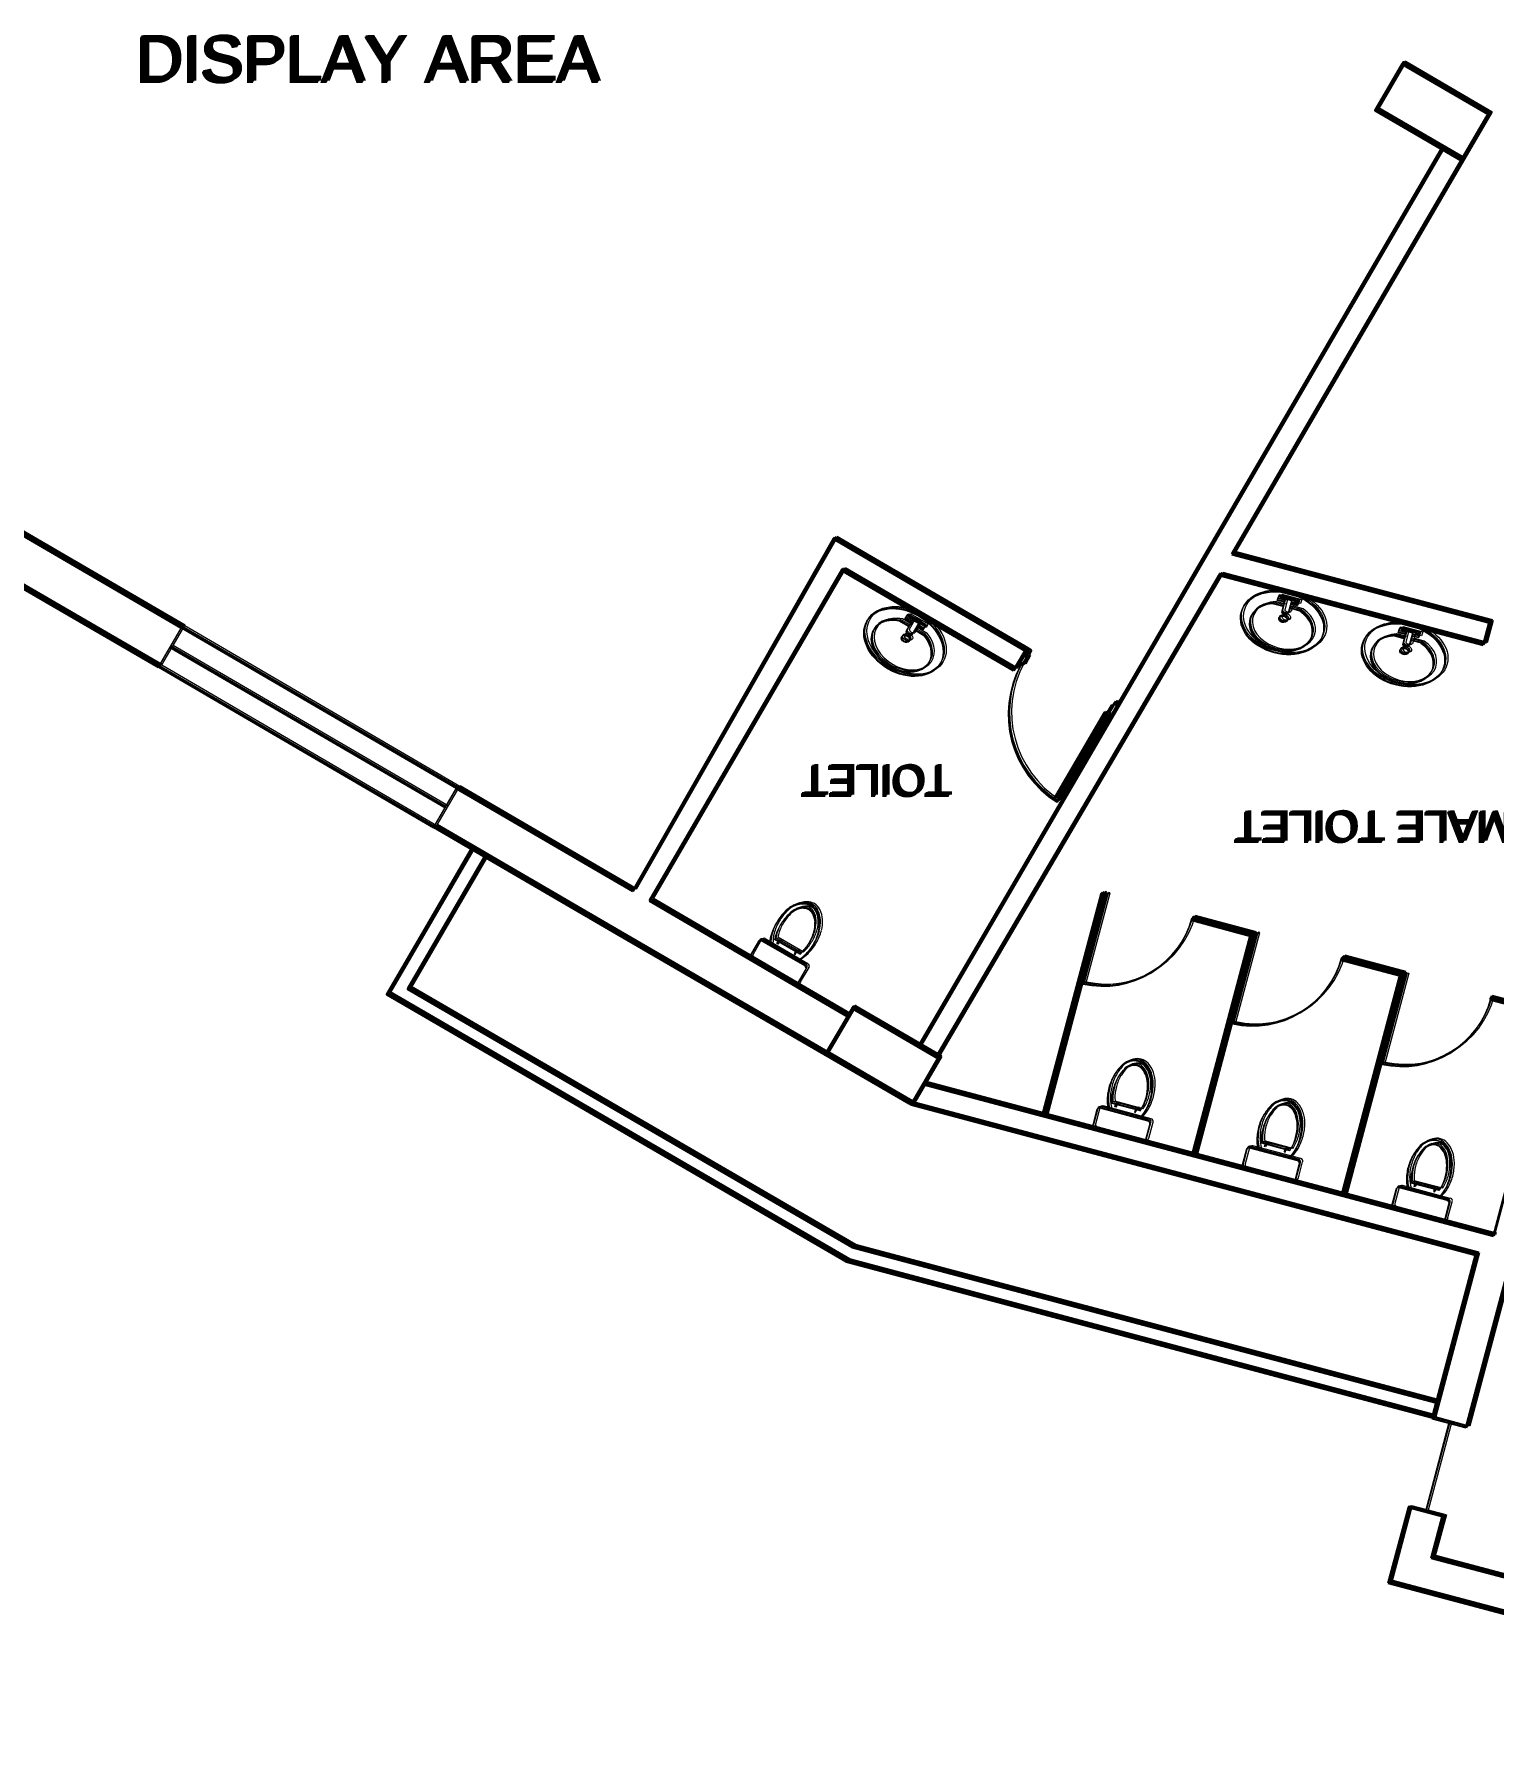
# Model space of a CAD drawing. Header units: inches. Extents: x 5 to 136470, y 9 to 138066.
# Drawn here: x 17766 to 27309, y 2952 to 14121 of the extents above; entities that cross this region are included whole.
import ezdxf

# ---------------------------------------------------------------- set-up
doc = ezdxf.new("R2010")
doc.units = ezdxf.units.IN
doc.header["$MEASUREMENT"] = 0
for name, color, linetype, lineweight in [('1', 7, 'Continuous', 35), ('A_COL', 250, 'Continuous', 40), ('A_ELE1', 250, 'Continuous', 20), ('A_WIN-DOR', 250, 'Continuous', 30), ('DOOR', 250, 'Continuous', 15), ('IG-Area', 250, 'Continuous', 30), ('partition', 253, 'Continuous', 5), ('SILL', 251, 'Continuous', 18), ('WINDOW', 252, 'Continuous', 15)]:
    doc.layers.add(name, color=color, linetype=linetype, lineweight=lineweight)
doc.layers.add('FURNITURE', color=253, linetype='Continuous', lineweight=5, transparency=0.05)
doc.styles.get("Standard").update_dxf_attribs({"font": 'arial.ttf'})

# ---------------------------------------------------------------- blocks, each defined once
blk = doc.blocks.new('A$Cf98d7203')
at = {"layer": '1'}
for p, q in [((25590, 10712), (27266, 13588)), ((24844, 9729), (26960, 13361)), ((29002, 12074), (27121, 5001)), ((17436, 10981), (18723, 10231)), ((17005, 10885), (18573, 9974)), ((21673, 8510), (22987, 10812)), ((22987, 10812), (24239, 10082)), ((25590, 10712), (27273, 10266)), ((21783, 8447), (23041, 10607)), ((23041, 10607), (24164, 9952)), ((23658, 7424), (25510, 10576)), ((25510, 10576), (27234, 10121)), ((27273, 10266), (27234, 10121)), ((24164, 9952), (24239, 10082)), ((23541, 7492), (24844, 9729)), ((24844, 9729), (24844, 9729)), ((20521, 9182), (21673, 8510)), ((23540, 7493), (24441, 9037)), ((24436, 9028), (24436, 9028)), ((20373, 8928), (21571, 8232)), ((24353, 7041), (24738, 8491)), ((24738, 8491), (24750, 8488)), ((21783, 8447), (23078, 7691)), ((24364, 7038), (24750, 8488)), ((24760, 8485), (24771, 8482)), ((25327, 8322), (25713, 8219)), ((25330, 8334), (25728, 8228)), ((23971, 8230), (23971, 8230)), ((25331, 6781), (25713, 8219)), ((25342, 6778), (25728, 8228)), ((25738, 8225), (25749, 8222)), ((26305, 8062), (26691, 7959)), ((26308, 8074), (26706, 7968)), ((26309, 6521), (26691, 7959)), ((26320, 6518), (26706, 7968)), ((23616, 7323), (23616, 7323)), ((23573, 7249), (27300, 6258)), ((23495, 7114), (27184, 6133)), ((27184, 6133), (26899, 5060)), ((26744, 4480), (26613, 3987)), ((26967, 4421), (26894, 4150)), ((30374, 3224), (26894, 4150)), ((30537, 2943), (26613, 3987))]:
    blk.add_line(p, q, dxfattribs=at)
for points in [[(20620, 8785), (20067, 7834), (23069, 6089), (26901, 5070)], [(20706, 8735), (20204, 7870), (23108, 6183), (26927, 5167)], [(21571, 8232), (21571, 8232), (23481, 7122)]]:
    blk.add_lwpolyline(points, dxfattribs=at)
at = {"layer": 'A_COL'}
for points in [[(27090, 13286), (27266, 13588), (26704, 13916), (26528, 13613)], [(23671, 7417), (23495, 7114), (22933, 7442), (23109, 7744)]]:
    blk.add_lwpolyline(points, close=True, dxfattribs=at)
at = {"layer": 'A_ELE1', "transparency": 33554687}
blk.add_arc((24805, 9665), 676, 151.5186, 238.0344, dxfattribs=at)
at = {"layer": 'A_WIN-DOR'}
for p, q in [((24186, 9991), (24239, 10081)), ((24239, 10081), (24259, 10070)), ((24825, 9740), (24844, 9729))]:
    blk.add_line(p, q, dxfattribs=at)
at = {"layer": 'A_WIN-DOR', "transparency": 33554687}
for p, q in [((24259, 10070), (24243, 10042)), ((24206, 9979), (24186, 9991)), ((24210, 9987), (24206, 9979)), ((24251, 10038), (24219, 9982)), ((24243, 10042), (24251, 10038)), ((24800, 9717), (24768, 9662)), ((24791, 9638), (24844, 9729)), ((24809, 9713), (24800, 9717)), ((24825, 9740), (24809, 9713)), ((24754, 9670), (24425, 9105)), ((24777, 9657), (24447, 9091)), ((24772, 9650), (24760, 9630)), ((24772, 9650), (24791, 9638))]:
    blk.add_line(p, q, dxfattribs=at)
for points in [[(24210, 9987), (24219, 9982)], [(24777, 9657), (24754, 9670)]]:
    blk.add_lwpolyline(points, dxfattribs=at)
at = {"layer": 'DOOR'}
for p, q in [((24760, 8485), (24606, 7905)), ((24771, 8482), (24617, 7902)), ((24760, 8485), (24771, 8482)), ((25738, 8225), (25584, 7645)), ((25749, 8222), (25595, 7642)), ((25738, 8225), (25749, 8222)), ((26715, 7961), (26560, 7381)), ((26726, 7958), (26572, 7378)), ((26715, 7961), (26726, 7958)), ((24606, 7905), (24617, 7902)), ((25584, 7645), (25595, 7642)), ((26560, 7381), (26572, 7378))]:
    blk.add_line(p, q, dxfattribs=at)
at = {"layer": 'FURNITURE'}
for p, q in [((25924, 10370), (25855, 10388)), ((25887, 10410), (25895, 10437)), ((25932, 10398), (25887, 10410)), ((25895, 10437), (26026, 10402)), ((25937, 10418), (25915, 10334)), ((25980, 10407), (25937, 10418)), ((25980, 10407), (25957, 10323)), ((26026, 10402), (26018, 10375)), ((23453, 10287), (23467, 10311)), ((23493, 10264), (23453, 10287)), ((23503, 10282), (23459, 10206)), ((23467, 10311), (23584, 10243)), ((23541, 10259), (23503, 10282)), ((26036, 10340), (25967, 10359)), ((26018, 10375), (25974, 10387)), ((23478, 10239), (23416, 10275)), ((23541, 10259), (23497, 10184)), ((23578, 10180), (23516, 10216)), ((23570, 10219), (23531, 10242)), ((23584, 10243), (23570, 10219)), ((26716, 10159), (26647, 10178)), ((26679, 10199), (26686, 10226)), ((26723, 10188), (26679, 10199)), ((26686, 10226), (26817, 10191)), ((26728, 10208), (26706, 10123)), ((26771, 10196), (26728, 10208)), ((26771, 10196), (26749, 10112)), ((26810, 10165), (26766, 10176)), ((26817, 10191), (26810, 10165)), ((26827, 10130), (26758, 10148)), ((22494, 8178), (22439, 8084)), ((22798, 8021), (22518, 8184)), ((22766, 8098), (22601, 8194)), ((22616, 8167), (22624, 8181)), ((22622, 8163), (22616, 8167)), ((22630, 8177), (22622, 8163)), ((22624, 8181), (22630, 8177)), ((22446, 8060), (22726, 7896)), ((22738, 8115), (22729, 8101)), ((22729, 8101), (22735, 8097)), ((22735, 8097), (22744, 8111)), ((22744, 8111), (22738, 8115)), ((22750, 7903), (22805, 7996)), ((24706, 7078), (24678, 6973)), ((25041, 7007), (24728, 7091)), ((24990, 7073), (24805, 7122)), ((24827, 7100), (24831, 7115)), ((24834, 7098), (24827, 7100)), ((24831, 7115), (24838, 7114)), ((24838, 7114), (24834, 7098)), ((24958, 7082), (24954, 7066)), ((24954, 7066), (24960, 7064)), ((24965, 7080), (24958, 7082)), ((24960, 7064), (24965, 7080)), ((24691, 6951), (25004, 6868)), ((25026, 6881), (25054, 6985)), ((25684, 6818), (25656, 6713)), ((26019, 6747), (25706, 6830)), ((25968, 6813), (25783, 6862)), ((25805, 6840), (25809, 6855)), ((25812, 6838), (25805, 6840)), ((25809, 6855), (25816, 6854)), ((25816, 6854), (25812, 6838)), ((25936, 6822), (25932, 6806)), ((25943, 6820), (25936, 6822)), ((25938, 6804), (25943, 6820)), ((25932, 6806), (25938, 6804)), ((26004, 6621), (26032, 6725)), ((25669, 6691), (25982, 6608)), ((26946, 6553), (26761, 6602)), ((26783, 6580), (26787, 6595)), ((26787, 6595), (26794, 6593)), ((26794, 6593), (26790, 6578)), ((26662, 6558), (26634, 6453)), ((26997, 6487), (26684, 6570)), ((26790, 6578), (26783, 6580)), ((26914, 6561), (26910, 6546)), ((26910, 6546), (26916, 6544)), ((26921, 6560), (26914, 6561)), ((26916, 6544), (26921, 6560)), ((26647, 6431), (26960, 6348)), ((26982, 6361), (27010, 6465))]:
    blk.add_line(p, q, dxfattribs=at)
for centre, radius, start, end in [((22827, 8201), 233, 116.7165, 134.6749), ((22827, 8201), 204, 116.7165, 134.6749), ((22796, 8264), 162, 92.2478, 116.7165), ((22796, 8264), 134, 92.2478, 116.7165), ((22793, 8333), 93.1, 59.7481, 92.2478), ((22793, 8333), 64.3, 59.7481, 92.2478), ((22793, 8333), 64.3, 27.2483, 59.7481), ((22793, 8333), 93.1, 27.2483, 59.7481), ((22895, 8132), 330, 149.7481, 164.8212), ((22895, 8132), 301, 149.7481, 164.8212), ((22895, 8132), 330, 134.6749, 149.7481), ((22895, 8132), 301, 134.6749, 149.7481), ((22731, 8301), 134, 2.7796, 27.2483), ((22661, 8298), 204, 344.8212, 2.7796), ((22731, 8301), 162, 2.7796, 27.2483), ((22661, 8298), 233, 344.8212, 2.7796), ((22509, 8169), 18, 59.7481, 149.7481), ((22802, 8157), 233, 164.8212, 180.6515), ((22802, 8157), 204, 164.8212, 169.5721), ((22567, 8323), 301, 314.6749, 329.7481), ((22567, 8323), 330, 314.6749, 329.7481), ((22567, 8323), 301, 329.7481, 344.8212), ((22567, 8323), 330, 329.7481, 344.8212), ((22455, 8075), 18, 149.7481, 239.7481), ((22635, 8254), 233, 298.8446, 314.6749), ((22635, 8254), 204, 309.924, 314.6749), ((22789, 8005), 18, 329.7481, 59.7481), ((22735, 7912), 18, 239.7481, 329.7481), ((24974, 7241), 162, 107.6043, 132.073), ((24953, 7307), 93.1, 75.1045, 107.6043), ((24953, 7307), 93.1, 42.6047, 75.1045), ((25105, 7140), 330, 150.0314, 165.1045), ((25105, 7140), 301, 150.0314, 165.1045), ((25022, 7188), 233, 132.073, 150.0314), ((25022, 7188), 204, 132.073, 150.0314), ((24974, 7241), 134, 107.6043, 132.073), ((24953, 7307), 64.3, 75.1045, 107.6043), ((24953, 7307), 64.3, 42.6047, 75.1045), ((24902, 7260), 134, 18.136, 42.6047), ((24902, 7260), 162, 18.136, 42.6047), ((24835, 7238), 204, 0.1776, 18.136), ((24835, 7238), 233, 0.1776, 18.136), ((25105, 7140), 330, 165.1045, 180.1776), ((25105, 7140), 301, 165.1045, 180.1776), ((24738, 7238), 301, 330.0314, 345.1045), ((24738, 7238), 330, 330.0314, 345.1045), ((24738, 7238), 301, 345.1045, 0.1776), ((24738, 7238), 330, 345.1045, 0.1776), ((24724, 7073), 18, 75.1045, 165.1045), ((25009, 7140), 233, 180.1776, 196.0079), ((25009, 7140), 204, 180.1776, 184.9285), ((24822, 7189), 233, 314.2011, 330.0314), ((24822, 7189), 204, 325.2805, 330.0314), ((26083, 6880), 330, 150.0314, 165.1045), ((26000, 6928), 233, 132.073, 150.0314), ((26000, 6928), 204, 132.073, 150.0314), ((25952, 6981), 162, 107.6043, 132.073), ((25952, 6981), 134, 107.6043, 132.073), ((25931, 7047), 93.1, 75.1045, 107.6043), ((25931, 7047), 64.3, 75.1045, 107.6043), ((25931, 7047), 64.3, 42.6047, 75.1045), ((25931, 7047), 93.1, 42.6047, 75.1045), ((25880, 7000), 134, 18.136, 42.6047), ((25880, 7000), 162, 18.136, 42.6047), ((25813, 6978), 204, 0.1776, 18.136), ((25813, 6978), 233, 0.1776, 18.136), ((24696, 6969), 18, 165.1045, 255.1045), ((25037, 6990), 18, 345.1045, 75.1045), ((26083, 6880), 330, 165.1045, 180.1776), ((26083, 6880), 301, 165.1045, 180.1776), ((26083, 6880), 301, 150.0314, 165.1045), ((25716, 6978), 301, 345.1045, 0.1776), ((25716, 6978), 330, 345.1045, 0.1776), ((25009, 6886), 18, 255.1045, 345.1045), ((25702, 6813), 18, 75.1045, 165.1045), ((25987, 6880), 233, 180.1776, 196.0079), ((25987, 6880), 204, 180.1776, 184.9285), ((25800, 6929), 204, 325.2805, 330.0314), ((25716, 6978), 301, 330.0314, 345.1045), ((25716, 6978), 330, 330.0314, 345.1045), ((26977, 6668), 233, 132.073, 150.0314), ((26977, 6668), 204, 132.073, 150.0314), ((26930, 6721), 162, 107.6043, 132.073), ((26930, 6721), 134, 107.6043, 132.073), ((26909, 6787), 93.1, 75.1045, 107.6043), ((26909, 6787), 64.3, 75.1045, 107.6043), ((26909, 6787), 64.3, 42.6047, 75.1045), ((26909, 6787), 93.1, 42.6047, 75.1045), ((26858, 6740), 134, 18.136, 42.6047), ((26858, 6740), 162, 18.136, 42.6047), ((25674, 6709), 18, 165.1045, 255.1045), ((25800, 6929), 233, 314.2011, 330.0314), ((26015, 6730), 18, 345.1045, 75.1045), ((27061, 6620), 330, 165.1045, 180.1776), ((27061, 6620), 330, 150.0314, 165.1045), ((27061, 6620), 301, 150.0314, 165.1045), ((26791, 6718), 204, 0.1776, 18.136), ((26694, 6717), 301, 345.1045, 0.1776), ((26791, 6718), 233, 0.1776, 18.136), ((26694, 6717), 330, 345.1045, 0.1776), ((25987, 6625), 18, 255.1045, 345.1045), ((26965, 6619), 233, 180.1776, 196.0079), ((27061, 6620), 301, 165.1045, 180.1776), ((26965, 6619), 204, 180.1776, 184.9285), ((26694, 6717), 301, 330.0314, 345.1045), ((26694, 6717), 330, 330.0314, 345.1045), ((26680, 6553), 18, 75.1045, 165.1045), ((26778, 6669), 233, 314.2011, 330.0314), ((26778, 6669), 204, 325.2805, 330.0314), ((26993, 6470), 18, 345.1045, 75.1045), ((26652, 6449), 18, 165.1045, 255.1045), ((26965, 6365), 18, 255.1045, 345.1045)]:
    blk.add_arc(centre, radius, start, end, dxfattribs=at)
for centre, major_axis, start_param, end_param in [((25918, 10261), (-267, 71), 1.570796326794885, 7.853981633974472), ((25910, 10233), (-203, 54), -1.109185, 4.250778), ((23443, 10135), (-239, 139), 1.570796326794885, 7.853981633974472), ((23428, 10110), (-182, 106), -1.109185, 4.250778), ((25925, 10287), (27.6, -7.3), -1.570796, 4.712389), ((25938, 10338), (25.1, -6.7), 3.694408, 5.73037), ((26710, 10051), (-267, 71), 1.570796326794885, 7.853981633974472), ((23457, 10158), (24.7, -14.4), -1.570796, 4.712389), ((23483, 10204), (22.5, -13.1), 3.694408, 5.73037), ((26702, 10022), (-203, 54), -1.109185, 4.250778), ((26716, 10076), (27.6, -7.3), -1.570796, 4.712389), ((26730, 10127), (25.1, -6.7), 3.694408, 5.73037)]:
    blk.add_ellipse(centre, major_axis=major_axis, ratio=0.723214, start_param=start_param, end_param=end_param, dxfattribs=at)
at = {"layer": 'partition'}
for centre in [(24750, 8488), (25728, 8228), (26705, 7963)]:
    blk.add_arc(centre, 600, 257.2058, 345.1045, dxfattribs=at)
at = {"layer": 'SILL'}
for p, q in [((18723, 10231), (20521, 9182)), ((18573, 9974), (20371, 8925))]:
    blk.add_line(p, q, dxfattribs=at)
at = {"layer": 'WINDOW'}
for p, q in [((18573, 9974), (18723, 10231)), ((18648, 10103), (20446, 9054)), ((20373, 8928), (20521, 9182)), ((26855, 4450), (27010, 5030)), ((26899, 5060), (27121, 5001)), ((26744, 4480), (26967, 4421))]:
    blk.add_line(p, q, dxfattribs=at)
at = {"layer": 'IG-Area', "insert": (18419, 14092), "char_height": 300, "attachment_point": 1}
blk.add_mtext_dynamic_manual_height_columns('DISPLAY AREA ', width=38356.19, gutter_width=12.5, heights=[0], dxfattribs=at)
at = {"layer": 'IG-Area', "char_height": 200, "attachment_point": 9, "rotation": 180}
for s, insert in [(' TOILET', (22767, 9328)), ('FEMALE TOILET', (25599, 9027))]:
    blk.add_mtext_dynamic_manual_height_columns(s, width=38356.19, gutter_width=12.5, heights=[0], dxfattribs=dict(at, insert=insert))

msp = doc.modelspace()

# ---------------------------------------------------------------- linework, layer by layer
at = {"layer": '1'}
for p, q in [((25596, 10721), (27271, 13597)), ((25599, 10726), (27274, 13602)), ((25604, 10733), (27279, 13609)), ((24850, 9738), (26966, 13370)), ((24852, 9743), (26968, 13375)), ((24857, 9750), (26973, 13382)), ((29008, 12083), (27126, 5010)), ((29010, 12088), (27129, 5015)), ((29016, 12095), (27134, 5022)), ((28656, 11346), (27306, 6267)), ((28659, 11351), (27308, 6272)), ((17442, 10990), (18728, 10240)), ((17445, 10995), (18731, 10245)), ((17450, 11002), (18736, 10252)), ((17010, 10894), (18578, 9983)), ((17013, 10899), (18581, 9988)), ((17018, 10906), (18586, 9995)), ((21679, 8519), (22992, 10821)), ((21682, 8524), (22995, 10826)), ((21687, 8531), (23000, 10833)), ((22992, 10821), (24245, 10091)), ((22995, 10826), (24248, 10096)), ((23000, 10833), (24253, 10102)), ((25599, 10726), (27281, 10280)), ((25604, 10733), (27286, 10286)), ((21788, 8456), (23046, 10616)), ((21791, 8461), (23049, 10621)), ((21796, 8467), (23054, 10628)), ((23046, 10616), (24169, 9961)), ((23049, 10621), (24172, 9966)), ((23054, 10628), (24177, 9973)), ((25596, 10721), (27278, 10275)), ((23664, 7433), (25515, 10585)), ((23666, 7438), (25518, 10590)), ((23671, 7445), (25523, 10597)), ((25515, 10585), (27239, 10130)), ((25518, 10590), (27242, 10135)), ((25523, 10597), (27247, 10141)), ((27281, 10280), (27242, 10135)), ((27286, 10286), (27247, 10141)), ((27278, 10275), (27239, 10130)), ((24169, 9961), (24245, 10091)), ((24172, 9966), (24248, 10096)), ((24177, 9973), (24253, 10102)), ((23547, 7501), (24850, 9738)), ((23549, 7506), (24852, 9743)), ((23554, 7513), (24857, 9750)), ((24850, 9738), (24850, 9738)), ((24852, 9743), (24852, 9743)), ((24857, 9750), (24857, 9750)), ((20527, 9191), (21679, 8519)), ((20529, 9196), (21682, 8524)), ((20534, 9203), (21687, 8531)), ((23549, 7507), (24449, 9051)), ((23554, 7514), (24454, 9058)), ((24449, 9049), (24449, 9049)), ((20378, 8937), (21576, 8241)), ((20381, 8942), (21579, 8246)), ((20386, 8949), (21584, 8253)), ((23546, 7502), (24447, 9046)), ((24441, 9037), (24441, 9037)), ((24444, 9042), (24444, 9042)), ((24358, 7050), (24744, 8500)), ((24361, 7055), (24747, 8505)), ((24366, 7062), (24752, 8512)), ((24370, 7047), (24755, 8497)), ((24373, 7052), (24758, 8502)), ((24378, 7059), (24763, 8509)), ((24744, 8500), (24755, 8497)), ((24747, 8505), (24758, 8502)), ((24752, 8512), (24763, 8509)), ((24765, 8494), (24777, 8491)), ((24768, 8499), (24780, 8496)), ((24773, 8506), (24785, 8503)), ((21788, 8456), (23084, 7700)), ((21791, 8461), (23086, 7705)), ((21796, 8467), (23091, 7712)), ((25332, 8331), (25719, 8228)), ((25335, 8343), (25733, 8237)), ((25335, 8336), (25722, 8233)), ((25338, 8348), (25736, 8242)), ((25340, 8343), (25727, 8240)), ((25343, 8354), (25741, 8248)), ((23976, 8239), (23976, 8239)), ((23979, 8244), (23979, 8244)), ((23984, 8251), (23984, 8251)), ((25336, 6790), (25719, 8228)), ((25339, 6795), (25722, 8233)), ((25344, 6802), (25727, 8240)), ((25348, 6787), (25733, 8237)), ((25351, 6792), (25736, 8242)), ((25356, 6799), (25741, 8248)), ((25743, 8234), (25755, 8231)), ((25746, 8239), (25758, 8236)), ((25751, 8246), (25763, 8243)), ((26310, 8071), (26697, 7968)), ((26313, 8083), (26711, 7977)), ((26313, 8076), (26700, 7973)), ((26316, 8087), (26714, 7982)), ((26318, 8083), (26705, 7980)), ((26321, 8094), (26719, 7988)), ((26314, 6530), (26697, 7968)), ((26317, 6535), (26700, 7973)), ((26322, 6542), (26705, 7980)), ((26326, 6527), (26711, 7977)), ((26329, 6532), (26714, 7982)), ((26334, 6539), (26719, 7988)), ((27288, 7811), (27291, 7822)), ((27291, 7816), (27294, 7827)), ((27291, 7822), (27678, 7720)), ((27294, 7827), (27681, 7724)), ((27296, 7823), (27299, 7834)), ((27296, 7823), (27683, 7720)), ((27299, 7834), (27686, 7731)), ((27288, 7811), (27675, 7708)), ((27291, 7816), (27678, 7713)), ((23581, 7263), (27308, 6272)), ((23586, 7270), (27313, 6279)), ((23621, 7332), (23621, 7332)), ((23624, 7337), (23624, 7337)), ((23629, 7343), (23629, 7343)), ((23578, 7258), (27306, 6267)), ((23500, 7124), (27190, 6142)), ((23503, 7128), (27192, 6147)), ((23508, 7135), (27197, 6154)), ((27192, 6147), (26907, 5074)), ((27197, 6154), (26912, 5081)), ((27190, 6142), (26904, 5069)), ((26750, 4489), (26618, 3996)), ((26753, 4494), (26621, 4001)), ((26758, 4501), (26626, 4007)), ((26972, 4430), (26900, 4159)), ((26975, 4435), (26903, 4164)), ((26980, 4442), (26908, 4170)), ((30379, 3233), (26900, 4159)), ((30382, 3238), (26903, 4164)), ((30387, 3245), (26908, 4170)), ((30542, 2952), (26618, 3996)), ((30545, 2957), (26621, 4001)), ((30550, 2964), (26626, 4007))]:
    msp.add_line(p, q, dxfattribs=at)
for points in [[(20625, 8794), (20072, 7843), (23074, 6099), (26907, 5079)], [(20628, 8799), (20075, 7848), (23077, 6103), (26910, 5084)], [(20633, 8806), (20080, 7854), (23082, 6110), (26915, 5091)], [(20712, 8744), (20209, 7879), (23113, 6192), (26932, 5176)], [(20714, 8749), (20212, 7884), (23116, 6197), (26935, 5181)], [(20719, 8755), (20217, 7891), (23121, 6203), (26940, 5188)], [(21576, 8241), (21576, 8241), (23486, 7131)], [(21579, 8246), (21579, 8246), (23489, 7136)], [(21584, 8253), (21584, 8253), (23494, 7143)]]:
    msp.add_lwpolyline(points, dxfattribs=at)
at = {"layer": 'A_COL'}
for points in [[(27095, 13295), (27271, 13597), (26710, 13925), (26534, 13622)], [(27098, 13300), (27274, 13602), (26713, 13930), (26536, 13627)], [(27103, 13307), (27279, 13609), (26718, 13936), (26541, 13634)], [(23676, 7426), (23500, 7124), (22938, 7451), (23115, 7753)], [(23679, 7431), (23503, 7128), (22941, 7456), (23118, 7758)], [(23684, 7438), (23508, 7135), (22946, 7463), (23123, 7765)]]:
    msp.add_lwpolyline(points, close=True, dxfattribs=at)
at = {"layer": 'A_ELE1', "transparency": 33554687}
for centre in [(24810, 9674), (24813, 9679), (24818, 9685)]:
    msp.add_arc(centre, 676, 151.5186, 238.0344, dxfattribs=at)
at = {"layer": 'A_WIN-DOR'}
for p, q in [((24192, 10000), (24245, 10090)), ((24195, 10005), (24248, 10095)), ((24200, 10011), (24253, 10102)), ((24245, 10090), (24264, 10079)), ((24248, 10095), (24267, 10084)), ((24253, 10102), (24272, 10091)), ((24830, 9749), (24850, 9738)), ((24833, 9754), (24852, 9743)), ((24838, 9761), (24857, 9750))]:
    msp.add_line(p, q, dxfattribs=at)
at = {"layer": 'A_WIN-DOR', "transparency": 33554687}
for p, q in [((24264, 10058), (24232, 10003)), ((24264, 10079), (24248, 10052)), ((24267, 10084), (24251, 10056)), ((24251, 10056), (24259, 10052)), ((24272, 10091), (24256, 10063)), ((24256, 10063), (24264, 10058)), ((24211, 9988), (24192, 10000)), ((24214, 9993), (24195, 10005)), ((24219, 10000), (24200, 10011)), ((24216, 9996), (24211, 9988)), ((24219, 10001), (24214, 9993)), ((24224, 10008), (24219, 10000)), ((24256, 10047), (24224, 9991)), ((24259, 10052), (24227, 9996)), ((24248, 10052), (24256, 10047)), ((24806, 9727), (24774, 9671)), ((24809, 9731), (24776, 9676)), ((24814, 9738), (24781, 9683)), ((24797, 9647), (24850, 9738)), ((24800, 9652), (24852, 9743)), ((24805, 9659), (24857, 9750)), ((24814, 9722), (24806, 9727)), ((24817, 9727), (24809, 9731)), ((24830, 9749), (24814, 9722)), ((24822, 9733), (24814, 9738)), ((24833, 9754), (24817, 9727)), ((24838, 9761), (24822, 9733)), ((24760, 9679), (24430, 9114)), ((24763, 9684), (24433, 9118)), ((24768, 9691), (24438, 9125)), ((24782, 9666), (24452, 9100)), ((24785, 9671), (24455, 9105)), ((24790, 9678), (24460, 9112)), ((24777, 9659), (24766, 9639)), ((24780, 9663), (24769, 9644)), ((24785, 9670), (24774, 9650)), ((24777, 9659), (24797, 9647)), ((24780, 9663), (24800, 9652)), ((24785, 9670), (24805, 9659))]:
    msp.add_line(p, q, dxfattribs=at)
for points in [[(24216, 9996), (24224, 9991)], [(24219, 10001), (24227, 9996)], [(24224, 10008), (24232, 10003)], [(24782, 9666), (24760, 9679)], [(24785, 9671), (24763, 9684)], [(24790, 9678), (24768, 9691)]]:
    msp.add_lwpolyline(points, dxfattribs=at)
at = {"layer": 'DOOR'}
for p, q in [((24765, 8494), (24611, 7915)), ((24768, 8499), (24614, 7919)), ((24773, 8506), (24619, 7926)), ((24777, 8491), (24623, 7911)), ((24780, 8496), (24625, 7916)), ((24785, 8503), (24630, 7923)), ((24765, 8494), (24777, 8491)), ((24768, 8499), (24780, 8496)), ((24773, 8506), (24785, 8503)), ((25743, 8234), (25589, 7654)), ((25746, 8239), (25592, 7659)), ((25751, 8246), (25597, 7666)), ((25755, 8231), (25601, 7651)), ((25758, 8236), (25603, 7656)), ((25763, 8243), (25608, 7663)), ((25743, 8234), (25755, 8231)), ((25746, 8239), (25758, 8236)), ((25751, 8246), (25763, 8243)), ((26720, 7970), (26566, 7390)), ((26723, 7975), (26569, 7395)), ((26728, 7982), (26574, 7402)), ((26732, 7967), (26577, 7387)), ((26734, 7972), (26580, 7392)), ((26739, 7978), (26585, 7399)), ((26720, 7970), (26732, 7967)), ((26723, 7975), (26734, 7972)), ((26728, 7982), (26739, 7978)), ((24611, 7915), (24623, 7911)), ((24614, 7919), (24625, 7916)), ((24619, 7926), (24630, 7923)), ((25589, 7654), (25601, 7651)), ((25592, 7659), (25603, 7656)), ((25597, 7666), (25608, 7663)), ((26566, 7390), (26577, 7387)), ((26569, 7395), (26580, 7392)), ((26574, 7402), (26585, 7399))]:
    msp.add_line(p, q, dxfattribs=at)
at = {"layer": 'FURNITURE'}
for p, q in [((25929, 10379), (25860, 10397)), ((25932, 10384), (25863, 10402)), ((25937, 10391), (25868, 10409)), ((25893, 10419), (25900, 10446)), ((25937, 10407), (25893, 10419)), ((25896, 10424), (25903, 10451)), ((25940, 10412), (25896, 10424)), ((25900, 10446), (26031, 10411)), ((25901, 10431), (25908, 10458)), ((25945, 10419), (25901, 10431)), ((25903, 10451), (26034, 10416)), ((25908, 10458), (26039, 10423)), ((25942, 10427), (25920, 10343)), ((25945, 10432), (25923, 10348)), ((25950, 10439), (25928, 10355)), ((25985, 10416), (25942, 10427)), ((25988, 10421), (25945, 10432)), ((25993, 10427), (25950, 10439)), ((25985, 10416), (25963, 10332)), ((25988, 10421), (25965, 10336)), ((25993, 10427), (25970, 10343)), ((26024, 10384), (25980, 10396)), ((26027, 10389), (25983, 10401)), ((26032, 10396), (25988, 10408)), ((26031, 10411), (26024, 10384)), ((26034, 10416), (26027, 10389)), ((26039, 10423), (26032, 10396)), ((23483, 10248), (23422, 10284)), ((23486, 10252), (23424, 10288)), ((23491, 10259), (23429, 10295)), ((23459, 10296), (23473, 10320)), ((23498, 10273), (23459, 10296)), ((23461, 10301), (23475, 10325)), ((23501, 10278), (23461, 10301)), ((23508, 10291), (23465, 10215)), ((23466, 10308), (23480, 10332)), ((23506, 10285), (23466, 10308)), ((23511, 10296), (23467, 10220)), ((23516, 10302), (23472, 10227)), ((23473, 10320), (23590, 10252)), ((23475, 10325), (23593, 10257)), ((23480, 10332), (23598, 10263)), ((23547, 10268), (23508, 10291)), ((23549, 10273), (23511, 10296)), ((23554, 10280), (23511, 10205)), ((23554, 10280), (23516, 10302)), ((26041, 10349), (25972, 10368)), ((26044, 10354), (25975, 10372)), ((26049, 10361), (25980, 10379)), ((23547, 10268), (23503, 10193)), ((23549, 10273), (23506, 10198)), ((23583, 10189), (23521, 10225)), ((23586, 10194), (23524, 10230)), ((23591, 10201), (23529, 10237)), ((23576, 10228), (23536, 10251)), ((23578, 10232), (23539, 10255)), ((23583, 10239), (23544, 10262)), ((23590, 10252), (23576, 10228)), ((23593, 10257), (23578, 10232)), ((23598, 10263), (23583, 10239)), ((26721, 10168), (26652, 10187)), ((26724, 10173), (26655, 10192)), ((26729, 10180), (26660, 10198)), ((26684, 10208), (26692, 10235)), ((26729, 10197), (26684, 10208)), ((26687, 10213), (26694, 10240)), ((26731, 10202), (26687, 10213)), ((26692, 10220), (26699, 10247)), ((26692, 10235), (26823, 10201)), ((26736, 10208), (26692, 10220)), ((26694, 10240), (26825, 10205)), ((26699, 10247), (26830, 10212)), ((26734, 10217), (26711, 10132)), ((26737, 10221), (26714, 10137)), ((26742, 10228), (26719, 10144)), ((26777, 10205), (26734, 10217)), ((26779, 10210), (26737, 10221)), ((26784, 10217), (26742, 10228)), ((26777, 10205), (26754, 10121)), ((26779, 10210), (26757, 10126)), ((26784, 10217), (26762, 10133)), ((26815, 10174), (26771, 10185)), ((26841, 10150), (26772, 10169)), ((26818, 10178), (26774, 10190)), ((26823, 10185), (26779, 10197)), ((26823, 10201), (26815, 10174)), ((26825, 10205), (26818, 10178)), ((26830, 10212), (26823, 10185)), ((26833, 10139), (26764, 10157)), ((26836, 10144), (26767, 10162)), ((22499, 8187), (22445, 8093)), ((22502, 8192), (22448, 8098)), ((22507, 8198), (22453, 8105)), ((22804, 8030), (22524, 8193)), ((22807, 8035), (22527, 8198)), ((22812, 8042), (22532, 8205)), ((22772, 8107), (22607, 8203)), ((22775, 8112), (22609, 8208)), ((22780, 8119), (22614, 8215)), ((22621, 8176), (22630, 8190)), ((22627, 8172), (22621, 8176)), ((22624, 8181), (22632, 8195)), ((22630, 8177), (22624, 8181)), ((22636, 8186), (22627, 8172)), ((22629, 8188), (22637, 8202)), ((22635, 8184), (22629, 8188)), ((22638, 8191), (22630, 8177)), ((22630, 8190), (22636, 8186)), ((22632, 8195), (22638, 8191)), ((22643, 8198), (22635, 8184)), ((22637, 8202), (22643, 8198)), ((22451, 8069), (22731, 7906)), ((22454, 8074), (22734, 7910)), ((22459, 8080), (22739, 7917)), ((22743, 8124), (22735, 8110)), ((22735, 8110), (22741, 8106)), ((22746, 8129), (22738, 8115)), ((22738, 8115), (22744, 8111)), ((22741, 8106), (22749, 8120)), ((22751, 8135), (22743, 8121)), ((22749, 8120), (22743, 8124)), ((22743, 8121), (22749, 8118)), ((22744, 8111), (22752, 8125)), ((22752, 8125), (22746, 8129)), ((22749, 8118), (22757, 8132)), ((22757, 8132), (22751, 8135)), ((22756, 7912), (22810, 8005)), ((22759, 7917), (22813, 8010)), ((22764, 7924), (22818, 8017)), ((24712, 7087), (24684, 6983)), ((24714, 7092), (24687, 6987)), ((24719, 7099), (24692, 6994)), ((25047, 7016), (24734, 7100)), ((25049, 7021), (24736, 7104)), ((25054, 7028), (24741, 7111)), ((24996, 7082), (24811, 7131)), ((24998, 7087), (24813, 7136)), ((25003, 7094), (24818, 7143)), ((24832, 7109), (24836, 7125)), ((24839, 7107), (24832, 7109)), ((24835, 7114), (24839, 7129)), ((24842, 7112), (24835, 7114)), ((24836, 7125), (24843, 7123)), ((24839, 7129), (24846, 7128)), ((24843, 7123), (24839, 7107)), ((24840, 7121), (24844, 7136)), ((24847, 7119), (24840, 7121)), ((24846, 7128), (24842, 7112)), ((24844, 7136), (24851, 7134)), ((24851, 7134), (24847, 7119)), ((24963, 7091), (24959, 7075)), ((24959, 7075), (24966, 7073)), ((24966, 7096), (24962, 7080)), ((24962, 7080), (24969, 7078)), ((24970, 7089), (24963, 7091)), ((24973, 7094), (24966, 7096)), ((24966, 7073), (24970, 7089)), ((24971, 7102), (24967, 7087)), ((24967, 7087), (24974, 7085)), ((24969, 7078), (24973, 7094)), ((24978, 7101), (24971, 7102)), ((24974, 7085), (24978, 7101)), ((24697, 6960), (25010, 6877)), ((24699, 6965), (25012, 6882)), ((24704, 6972), (25017, 6889)), ((25032, 6890), (25059, 6994)), ((25034, 6895), (25062, 6999)), ((25039, 6902), (25067, 7006)), ((25690, 6827), (25662, 6722)), ((25692, 6832), (25665, 6727)), ((25697, 6838), (25670, 6734)), ((26025, 6756), (25712, 6840)), ((26027, 6761), (25714, 6844)), ((26032, 6768), (25719, 6851)), ((25974, 6822), (25789, 6871)), ((25976, 6827), (25791, 6876)), ((25981, 6834), (25796, 6883)), ((25810, 6849), (25814, 6864)), ((25817, 6847), (25810, 6849)), ((25813, 6854), (25817, 6869)), ((25820, 6852), (25813, 6854)), ((25814, 6864), (25821, 6863)), ((25817, 6869), (25824, 6867)), ((25821, 6863), (25817, 6847)), ((25818, 6860), (25822, 6876)), ((25825, 6859), (25818, 6860)), ((25824, 6867), (25820, 6852)), ((25822, 6876), (25829, 6874)), ((25829, 6874), (25825, 6859)), ((25941, 6831), (25937, 6815)), ((25937, 6815), (25944, 6813)), ((25944, 6835), (25940, 6820)), ((25940, 6820), (25947, 6818)), ((25948, 6829), (25941, 6831)), ((25951, 6834), (25944, 6835)), ((25944, 6813), (25948, 6829)), ((25949, 6842), (25945, 6827)), ((25945, 6827), (25952, 6825)), ((25947, 6818), (25951, 6834)), ((25956, 6841), (25949, 6842)), ((25952, 6825), (25956, 6841)), ((25677, 6705), (25990, 6622)), ((25682, 6712), (25995, 6629)), ((26010, 6630), (26037, 6734)), ((26012, 6635), (26040, 6739)), ((26017, 6641), (26045, 6746)), ((25675, 6700), (25988, 6617)), ((27010, 6508), (26697, 6591)), ((26952, 6562), (26767, 6611)), ((26954, 6567), (26769, 6616)), ((26959, 6573), (26774, 6623)), ((26788, 6589), (26792, 6604)), ((26791, 6593), (26795, 6609)), ((26798, 6592), (26791, 6593)), ((26792, 6604), (26799, 6602)), ((26795, 6609), (26802, 6607)), ((26799, 6602), (26795, 6587)), ((26796, 6600), (26800, 6616)), ((26803, 6598), (26796, 6600)), ((26802, 6607), (26798, 6592)), ((26800, 6616), (26807, 6614)), ((26807, 6614), (26803, 6598)), ((26668, 6567), (26640, 6462)), ((26670, 6571), (26643, 6467)), ((26675, 6578), (26648, 6474)), ((27003, 6496), (26690, 6579)), ((27005, 6501), (26692, 6584)), ((26795, 6587), (26788, 6589)), ((26919, 6571), (26915, 6555)), ((26915, 6555), (26922, 6553)), ((26922, 6575), (26918, 6560)), ((26918, 6560), (26925, 6558)), ((26926, 6569), (26919, 6571)), ((26929, 6574), (26922, 6575)), ((26922, 6553), (26926, 6569)), ((26927, 6582), (26923, 6567)), ((26923, 6567), (26930, 6565)), ((26925, 6558), (26929, 6574)), ((26934, 6580), (26927, 6582)), ((26930, 6565), (26934, 6580)), ((26990, 6375), (27018, 6479)), ((26995, 6381), (27023, 6486)), ((26653, 6440), (26966, 6357)), ((26655, 6445), (26968, 6362)), ((26660, 6452), (26973, 6369)), ((26988, 6370), (27015, 6474))]:
    msp.add_line(p, q, dxfattribs=at)
for centre, radius, start, end in [((22904, 8146), 330, 134.6749, 149.7481), ((22909, 8153), 330, 134.6749, 149.7481), ((22833, 8210), 233, 116.7165, 134.6749), ((22835, 8215), 233, 116.7165, 134.6749), ((22840, 8222), 233, 116.7165, 134.6749), ((22833, 8210), 204, 116.7165, 134.6749), ((22835, 8215), 204, 116.7165, 134.6749), ((22840, 8222), 204, 116.7165, 134.6749), ((22801, 8273), 162, 92.2478, 116.7165), ((22804, 8278), 162, 92.2478, 116.7165), ((22809, 8285), 162, 92.2478, 116.7165), ((22801, 8273), 134, 92.2478, 116.7165), ((22804, 8278), 134, 92.2478, 116.7165), ((22809, 8285), 134, 92.2478, 116.7165), ((22798, 8342), 93.1, 59.7481, 92.2478), ((22798, 8342), 64.3, 59.7481, 92.2478), ((22801, 8347), 93.1, 59.7481, 92.2478), ((22801, 8347), 64.3, 59.7481, 92.2478), ((22806, 8354), 93.1, 59.7481, 92.2478), ((22806, 8354), 64.3, 59.7481, 92.2478), ((22798, 8342), 64.3, 27.2483, 59.7481), ((22801, 8347), 64.3, 27.2483, 59.7481), ((22806, 8354), 64.3, 27.2483, 59.7481), ((22798, 8342), 93.1, 27.2483, 59.7481), ((22801, 8347), 93.1, 27.2483, 59.7481), ((22806, 8354), 93.1, 27.2483, 59.7481), ((22744, 8322), 134, 2.7796, 27.2483), ((22737, 8310), 162, 2.7796, 27.2483), ((22739, 8315), 162, 2.7796, 27.2483), ((22744, 8322), 162, 2.7796, 27.2483), ((22901, 8141), 330, 149.7481, 164.8212), ((22904, 8146), 330, 149.7481, 164.8212), ((22909, 8153), 330, 149.7481, 164.8212), ((22901, 8141), 301, 149.7481, 164.8212), ((22904, 8146), 301, 149.7481, 164.8212), ((22901, 8141), 330, 134.6749, 149.7481), ((22909, 8153), 301, 149.7481, 164.8212), ((22901, 8141), 301, 134.6749, 149.7481), ((22904, 8146), 301, 134.6749, 149.7481), ((22909, 8153), 301, 134.6749, 149.7481), ((22581, 8344), 301, 329.7481, 344.8212), ((22737, 8310), 134, 2.7796, 27.2483), ((22739, 8315), 134, 2.7796, 27.2483), ((22666, 8307), 204, 344.8212, 2.7796), ((22669, 8312), 204, 344.8212, 2.7796), ((22674, 8319), 204, 344.8212, 2.7796), ((22666, 8307), 233, 344.8212, 2.7796), ((22669, 8312), 233, 344.8212, 2.7796), ((22674, 8319), 233, 344.8212, 2.7796), ((22515, 8178), 18, 59.7481, 149.7481), ((22518, 8182), 18, 59.7481, 149.7481), ((22523, 8189), 18, 59.7481, 149.7481), ((22807, 8166), 233, 164.8212, 180.6515), ((22810, 8171), 233, 164.8212, 180.6515), ((22815, 8178), 233, 164.8212, 180.6515), ((22807, 8166), 204, 164.8212, 169.5721), ((22810, 8171), 204, 164.8212, 169.5721), ((22815, 8178), 204, 164.8212, 169.5721), ((22573, 8332), 301, 314.6749, 329.7481), ((22576, 8337), 301, 314.6749, 329.7481), ((22581, 8344), 301, 314.6749, 329.7481), ((22573, 8332), 330, 314.6749, 329.7481), ((22576, 8337), 330, 314.6749, 329.7481), ((22581, 8344), 330, 314.6749, 329.7481), ((22573, 8332), 301, 329.7481, 344.8212), ((22576, 8337), 301, 329.7481, 344.8212), ((22573, 8332), 330, 329.7481, 344.8212), ((22576, 8337), 330, 329.7481, 344.8212), ((22581, 8344), 330, 329.7481, 344.8212), ((22460, 8084), 18, 149.7481, 239.7481), ((22463, 8089), 18, 149.7481, 239.7481), ((22468, 8096), 18, 149.7481, 239.7481), ((22641, 8263), 233, 298.8446, 314.6749), ((22644, 8268), 233, 298.8446, 314.6749), ((22649, 8275), 233, 298.8446, 314.6749), ((22641, 8263), 204, 309.924, 314.6749), ((22644, 8268), 204, 309.924, 314.6749), ((22649, 8275), 204, 309.924, 314.6749), ((22795, 8014), 18, 329.7481, 59.7481), ((22797, 8019), 18, 329.7481, 59.7481), ((22802, 8026), 18, 329.7481, 59.7481), ((22740, 7921), 18, 239.7481, 329.7481), ((22743, 7926), 18, 239.7481, 329.7481), ((22748, 7933), 18, 239.7481, 329.7481), ((25030, 7202), 233, 132.073, 150.0314), ((25035, 7209), 233, 132.073, 150.0314), ((24980, 7250), 162, 107.6043, 132.073), ((24982, 7255), 162, 107.6043, 132.073), ((24987, 7262), 162, 107.6043, 132.073), ((24980, 7250), 134, 107.6043, 132.073), ((24982, 7255), 134, 107.6043, 132.073), ((24987, 7262), 134, 107.6043, 132.073), ((24959, 7316), 93.1, 75.1045, 107.6043), ((24962, 7321), 93.1, 75.1045, 107.6043), ((24967, 7328), 93.1, 75.1045, 107.6043), ((24959, 7316), 64.3, 75.1045, 107.6043), ((24962, 7321), 64.3, 75.1045, 107.6043), ((24967, 7328), 64.3, 75.1045, 107.6043), ((24959, 7316), 64.3, 42.6047, 75.1045), ((24962, 7321), 64.3, 42.6047, 75.1045), ((24959, 7316), 93.1, 42.6047, 75.1045), ((24967, 7328), 64.3, 42.6047, 75.1045), ((24962, 7321), 93.1, 42.6047, 75.1045), ((24967, 7328), 93.1, 42.6047, 75.1045), ((24908, 7269), 162, 18.136, 42.6047), ((24911, 7274), 162, 18.136, 42.6047), ((24916, 7281), 162, 18.136, 42.6047), ((25111, 7149), 330, 150.0314, 165.1045), ((25114, 7154), 330, 150.0314, 165.1045), ((25119, 7161), 330, 150.0314, 165.1045), ((25111, 7149), 301, 150.0314, 165.1045), ((25114, 7154), 301, 150.0314, 165.1045), ((25027, 7198), 233, 132.073, 150.0314), ((25119, 7161), 301, 150.0314, 165.1045), ((25027, 7198), 204, 132.073, 150.0314), ((25030, 7202), 204, 132.073, 150.0314), ((25035, 7209), 204, 132.073, 150.0314), ((24908, 7269), 134, 18.136, 42.6047), ((24911, 7274), 134, 18.136, 42.6047), ((24916, 7281), 134, 18.136, 42.6047), ((24841, 7247), 204, 0.1776, 18.136), ((24844, 7252), 204, 0.1776, 18.136), ((24849, 7259), 204, 0.1776, 18.136), ((24841, 7247), 233, 0.1776, 18.136), ((24844, 7252), 233, 0.1776, 18.136), ((24849, 7259), 233, 0.1776, 18.136), ((25111, 7149), 330, 165.1045, 180.1776), ((25014, 7149), 233, 180.1776, 196.0079), ((25114, 7154), 330, 165.1045, 180.1776), ((25017, 7154), 233, 180.1776, 196.0079), ((25119, 7161), 330, 165.1045, 180.1776), ((25022, 7161), 233, 180.1776, 196.0079), ((25111, 7149), 301, 165.1045, 180.1776), ((25014, 7149), 204, 180.1776, 184.9285), ((25114, 7154), 301, 165.1045, 180.1776), ((25017, 7154), 204, 180.1776, 184.9285), ((25119, 7161), 301, 165.1045, 180.1776), ((25022, 7161), 204, 180.1776, 184.9285), ((24744, 7247), 301, 330.0314, 345.1045), ((24747, 7252), 301, 330.0314, 345.1045), ((24752, 7258), 301, 330.0314, 345.1045), ((24744, 7247), 330, 330.0314, 345.1045), ((24747, 7252), 330, 330.0314, 345.1045), ((24744, 7247), 301, 345.1045, 0.1776), ((24752, 7258), 330, 330.0314, 345.1045), ((24747, 7252), 301, 345.1045, 0.1776), ((24752, 7258), 301, 345.1045, 0.1776), ((24744, 7247), 330, 345.1045, 0.1776), ((24747, 7252), 330, 345.1045, 0.1776), ((24752, 7258), 330, 345.1045, 0.1776), ((25960, 6995), 162, 107.6043, 132.073), ((25965, 7001), 162, 107.6043, 132.073), ((25937, 7056), 93.1, 75.1045, 107.6043), ((25939, 7061), 93.1, 75.1045, 107.6043), ((25945, 7067), 93.1, 75.1045, 107.6043), ((25939, 7061), 93.1, 42.6047, 75.1045), ((25945, 7067), 93.1, 42.6047, 75.1045), ((24729, 7082), 18, 75.1045, 165.1045), ((24732, 7087), 18, 75.1045, 165.1045), ((24737, 7094), 18, 75.1045, 165.1045), ((24828, 7198), 233, 314.2011, 330.0314), ((24831, 7203), 233, 314.2011, 330.0314), ((24828, 7198), 204, 325.2805, 330.0314), ((24831, 7203), 204, 325.2805, 330.0314), ((24836, 7210), 233, 314.2011, 330.0314), ((24836, 7210), 204, 325.2805, 330.0314), ((26089, 6889), 330, 150.0314, 165.1045), ((26092, 6894), 330, 150.0314, 165.1045), ((26097, 6901), 330, 150.0314, 165.1045), ((26089, 6889), 301, 150.0314, 165.1045), ((26092, 6894), 301, 150.0314, 165.1045), ((26005, 6937), 233, 132.073, 150.0314), ((26008, 6942), 233, 132.073, 150.0314), ((26097, 6901), 301, 150.0314, 165.1045), ((26013, 6949), 233, 132.073, 150.0314), ((26005, 6937), 204, 132.073, 150.0314), ((26008, 6942), 204, 132.073, 150.0314), ((26013, 6949), 204, 132.073, 150.0314), ((25958, 6990), 162, 107.6043, 132.073), ((25958, 6990), 134, 107.6043, 132.073), ((25960, 6995), 134, 107.6043, 132.073), ((25965, 7001), 134, 107.6043, 132.073), ((25937, 7056), 64.3, 75.1045, 107.6043), ((25939, 7061), 64.3, 75.1045, 107.6043), ((25945, 7067), 64.3, 75.1045, 107.6043), ((25937, 7056), 64.3, 42.6047, 75.1045), ((25939, 7061), 64.3, 42.6047, 75.1045), ((25937, 7056), 93.1, 42.6047, 75.1045), ((25945, 7067), 64.3, 42.6047, 75.1045), ((25886, 7009), 134, 18.136, 42.6047), ((25889, 7014), 134, 18.136, 42.6047), ((25894, 7021), 134, 18.136, 42.6047), ((25886, 7009), 162, 18.136, 42.6047), ((25889, 7014), 162, 18.136, 42.6047), ((25894, 7021), 162, 18.136, 42.6047), ((25819, 6987), 204, 0.1776, 18.136), ((25822, 6992), 204, 0.1776, 18.136), ((25827, 6999), 204, 0.1776, 18.136), ((25819, 6987), 233, 0.1776, 18.136), ((25822, 6992), 233, 0.1776, 18.136), ((25827, 6999), 233, 0.1776, 18.136), ((24701, 6978), 18, 165.1045, 255.1045), ((24704, 6983), 18, 165.1045, 255.1045), ((24709, 6990), 18, 165.1045, 255.1045), ((25042, 6999), 18, 345.1045, 75.1045), ((25045, 7004), 18, 345.1045, 75.1045), ((25050, 7011), 18, 345.1045, 75.1045), ((26089, 6889), 330, 165.1045, 180.1776), ((26092, 6894), 330, 165.1045, 180.1776), ((26097, 6901), 330, 165.1045, 180.1776), ((26089, 6889), 301, 165.1045, 180.1776), ((26092, 6894), 301, 165.1045, 180.1776), ((26097, 6901), 301, 165.1045, 180.1776), ((25722, 6987), 301, 345.1045, 0.1776), ((25725, 6991), 301, 345.1045, 0.1776), ((25730, 6998), 301, 345.1045, 0.1776), ((25722, 6987), 330, 345.1045, 0.1776), ((25725, 6991), 330, 345.1045, 0.1776), ((25730, 6998), 330, 345.1045, 0.1776), ((25014, 6895), 18, 255.1045, 345.1045), ((25017, 6899), 18, 255.1045, 345.1045), ((25022, 6906), 18, 255.1045, 345.1045), ((25707, 6822), 18, 75.1045, 165.1045), ((25710, 6827), 18, 75.1045, 165.1045), ((25715, 6834), 18, 75.1045, 165.1045), ((25992, 6889), 233, 180.1776, 196.0079), ((25995, 6894), 233, 180.1776, 196.0079), ((26000, 6900), 233, 180.1776, 196.0079), ((25992, 6889), 204, 180.1776, 184.9285), ((25995, 6894), 204, 180.1776, 184.9285), ((26000, 6900), 204, 180.1776, 184.9285), ((25806, 6938), 233, 314.2011, 330.0314), ((25809, 6943), 233, 314.2011, 330.0314), ((25806, 6938), 204, 325.2805, 330.0314), ((25809, 6943), 204, 325.2805, 330.0314), ((25814, 6950), 233, 314.2011, 330.0314), ((25814, 6950), 204, 325.2805, 330.0314), ((25722, 6987), 301, 330.0314, 345.1045), ((25725, 6991), 301, 330.0314, 345.1045), ((25730, 6998), 301, 330.0314, 345.1045), ((25722, 6987), 330, 330.0314, 345.1045), ((25725, 6991), 330, 330.0314, 345.1045), ((25730, 6998), 330, 330.0314, 345.1045), ((26983, 6677), 233, 132.073, 150.0314), ((26986, 6682), 233, 132.073, 150.0314), ((26991, 6689), 233, 132.073, 150.0314), ((26983, 6677), 204, 132.073, 150.0314), ((26986, 6682), 204, 132.073, 150.0314), ((26991, 6689), 204, 132.073, 150.0314), ((26936, 6730), 162, 107.6043, 132.073), ((26938, 6734), 162, 107.6043, 132.073), ((26943, 6741), 162, 107.6043, 132.073), ((26936, 6730), 134, 107.6043, 132.073), ((26938, 6734), 134, 107.6043, 132.073), ((26943, 6741), 134, 107.6043, 132.073), ((26915, 6796), 93.1, 75.1045, 107.6043), ((26917, 6800), 93.1, 75.1045, 107.6043), ((26923, 6807), 93.1, 75.1045, 107.6043), ((26915, 6796), 64.3, 75.1045, 107.6043), ((26917, 6800), 64.3, 75.1045, 107.6043), ((26923, 6807), 64.3, 75.1045, 107.6043), ((26915, 6796), 64.3, 42.6047, 75.1045), ((26917, 6800), 64.3, 42.6047, 75.1045), ((26915, 6796), 93.1, 42.6047, 75.1045), ((26923, 6807), 64.3, 42.6047, 75.1045), ((26917, 6800), 93.1, 42.6047, 75.1045), ((26923, 6807), 93.1, 42.6047, 75.1045), ((26864, 6749), 134, 18.136, 42.6047), ((26867, 6754), 134, 18.136, 42.6047), ((26872, 6760), 134, 18.136, 42.6047), ((26864, 6749), 162, 18.136, 42.6047), ((26867, 6754), 162, 18.136, 42.6047), ((26872, 6760), 162, 18.136, 42.6047), ((25679, 6718), 18, 165.1045, 255.1045), ((25682, 6723), 18, 165.1045, 255.1045), ((25687, 6729), 18, 165.1045, 255.1045), ((26020, 6739), 18, 345.1045, 75.1045), ((26023, 6744), 18, 345.1045, 75.1045), ((26028, 6750), 18, 345.1045, 75.1045), ((27067, 6629), 330, 165.1045, 180.1776), ((27070, 6634), 330, 165.1045, 180.1776), ((27075, 6641), 330, 165.1045, 180.1776), ((27067, 6629), 330, 150.0314, 165.1045), ((27070, 6634), 330, 150.0314, 165.1045), ((27075, 6641), 330, 150.0314, 165.1045), ((27067, 6629), 301, 165.1045, 180.1776), ((27070, 6634), 301, 165.1045, 180.1776), ((27075, 6641), 301, 165.1045, 180.1776), ((27067, 6629), 301, 150.0314, 165.1045), ((27070, 6634), 301, 150.0314, 165.1045), ((27075, 6641), 301, 150.0314, 165.1045), ((26797, 6727), 204, 0.1776, 18.136), ((26700, 6726), 301, 345.1045, 0.1776), ((26800, 6732), 204, 0.1776, 18.136), ((26703, 6731), 301, 345.1045, 0.1776), ((26805, 6738), 204, 0.1776, 18.136), ((26708, 6738), 301, 345.1045, 0.1776), ((26797, 6727), 233, 0.1776, 18.136), ((26700, 6726), 330, 345.1045, 0.1776), ((26800, 6732), 233, 0.1776, 18.136), ((26703, 6731), 330, 345.1045, 0.1776), ((26805, 6738), 233, 0.1776, 18.136), ((26708, 6738), 330, 345.1045, 0.1776), ((25992, 6634), 18, 255.1045, 345.1045), ((25995, 6639), 18, 255.1045, 345.1045), ((26000, 6646), 18, 255.1045, 345.1045), ((26693, 6574), 18, 75.1045, 165.1045), ((26970, 6629), 233, 180.1776, 196.0079), ((26973, 6633), 233, 180.1776, 196.0079), ((26978, 6640), 233, 180.1776, 196.0079), ((26970, 6629), 204, 180.1776, 184.9285), ((26973, 6633), 204, 180.1776, 184.9285), ((26978, 6640), 204, 180.1776, 184.9285), ((26700, 6726), 301, 330.0314, 345.1045), ((26703, 6731), 301, 330.0314, 345.1045), ((26708, 6738), 301, 330.0314, 345.1045), ((26700, 6726), 330, 330.0314, 345.1045), ((26703, 6731), 330, 330.0314, 345.1045), ((26708, 6738), 330, 330.0314, 345.1045), ((26685, 6562), 18, 75.1045, 165.1045), ((26688, 6567), 18, 75.1045, 165.1045), ((26784, 6678), 233, 314.2011, 330.0314), ((26787, 6683), 233, 314.2011, 330.0314), ((26784, 6678), 204, 325.2805, 330.0314), ((26787, 6683), 204, 325.2805, 330.0314), ((26792, 6690), 233, 314.2011, 330.0314), ((26792, 6690), 204, 325.2805, 330.0314), ((26998, 6479), 18, 345.1045, 75.1045), ((27001, 6484), 18, 345.1045, 75.1045), ((27006, 6490), 18, 345.1045, 75.1045), ((26657, 6458), 18, 165.1045, 255.1045), ((26660, 6462), 18, 165.1045, 255.1045), ((26665, 6469), 18, 165.1045, 255.1045), ((26970, 6374), 18, 255.1045, 345.1045), ((26973, 6379), 18, 255.1045, 345.1045), ((26978, 6386), 18, 255.1045, 345.1045)]:
    msp.add_arc(centre, radius, start, end, dxfattribs=at)
for centre, major_axis, start_param, end_param in [((25924, 10270), (-267, 71), 1.570796326794885, 7.853981633974472), ((25926, 10275), (-267, 71), 1.570796326794885, 7.853981633974472), ((25931, 10282), (-267, 71), 1.570796326794885, 7.853981633974472), ((23449, 10144), (-239, 139), 1.570796326794885, 7.853981633974472), ((23452, 10149), (-239, 139), 1.570796326794885, 7.853981633974472), ((23457, 10156), (-239, 139), 1.570796326794885, 7.853981633974472), ((25916, 10242), (-203, 54), -1.109185, 4.250778), ((25919, 10247), (-203, 54), -1.109185, 4.250778), ((25924, 10253), (-203, 54), -1.109185, 4.250778), ((23434, 10119), (-182, 106), -1.109185, 4.250778), ((23437, 10124), (-182, 106), -1.109185, 4.250778), ((23442, 10131), (-182, 106), -1.109185, 4.250778), ((25930, 10296), (27.6, -7.3), -1.570796, 4.712389), ((25933, 10301), (27.6, -7.3), -1.570796, 4.712389), ((25938, 10307), (27.6, -7.3), -1.570796, 4.712389), ((25944, 10347), (25.1, -6.7), 3.694408, 5.73037), ((25947, 10352), (25.1, -6.7), 3.694408, 5.73037), ((25952, 10358), (25.1, -6.7), 3.694408, 5.73037), ((26715, 10060), (-267, 71), 1.570796326794885, 7.853981633974472), ((26718, 10065), (-267, 71), 1.570796326794885, 7.853981633974472), ((26723, 10072), (-267, 71), 1.570796326794885, 7.853981633974472), ((23462, 10167), (24.7, -14.4), -1.570796, 4.712389), ((23465, 10172), (24.7, -14.4), -1.570796, 4.712389), ((23470, 10179), (24.7, -14.4), -1.570796, 4.712389), ((23489, 10213), (22.5, -13.1), 3.694408, 5.73037), ((23491, 10218), (22.5, -13.1), 3.694408, 5.73037), ((23496, 10224), (22.5, -13.1), 3.694408, 5.73037), ((26707, 10031), (-203, 54), -1.109185, 4.250778), ((26710, 10036), (-203, 54), -1.109185, 4.250778), ((26715, 10043), (-203, 54), -1.109185, 4.250778), ((26722, 10085), (27.6, -7.3), -1.570796, 4.712389), ((26725, 10090), (27.6, -7.3), -1.570796, 4.712389), ((26730, 10097), (27.6, -7.3), -1.570796, 4.712389), ((26735, 10136), (25.1, -6.7), 3.694408, 5.73037), ((26738, 10141), (25.1, -6.7), 3.694408, 5.73037), ((26743, 10148), (25.1, -6.7), 3.694408, 5.73037)]:
    msp.add_ellipse(centre, major_axis=major_axis, ratio=0.723214, start_param=start_param, end_param=end_param, dxfattribs=at)
at = {"layer": 'partition'}
for centre in [(24755, 8497), (24758, 8502), (24763, 8509), (25733, 8237), (25736, 8242), (25741, 8248), (26713, 7977), (26718, 7984), (26710, 7972)]:
    msp.add_arc(centre, 600, 257.2058, 345.1045, dxfattribs=at)
at = {"layer": 'SILL'}
for p, q in [((18728, 10240), (20527, 9191)), ((18731, 10245), (20529, 9196)), ((18736, 10252), (20534, 9203)), ((18578, 9983), (20377, 8934)), ((18581, 9988), (20379, 8939)), ((18586, 9995), (20384, 8946))]:
    msp.add_line(p, q, dxfattribs=at)
at = {"layer": 'WINDOW'}
for p, q in [((18578, 9983), (18728, 10240)), ((18581, 9988), (18731, 10245)), ((18586, 9995), (18736, 10252)), ((18653, 10112), (20452, 9063)), ((18656, 10116), (20454, 9068)), ((18661, 10123), (20459, 9074)), ((20378, 8937), (20527, 9191)), ((20381, 8942), (20529, 9196)), ((20386, 8949), (20534, 9203)), ((26861, 4460), (27015, 5039)), ((26864, 4464), (27018, 5044)), ((26869, 4471), (27023, 5051)), ((26904, 5069), (27126, 5010)), ((26907, 5074), (27129, 5015)), ((26912, 5081), (27134, 5022)), ((26750, 4489), (26972, 4430)), ((26753, 4494), (26975, 4435)), ((26758, 4501), (26980, 4442))]:
    msp.add_line(p, q, dxfattribs=at)

# ---------------------------------------------------------------- block references
msp.add_blockref('A$Cf98d7203', (27, 24))

# ---------------------------------------------------------------- texts
at = {"layer": 'IG-Area', "char_height": 300, "attachment_point": 1}
for insert in [(18424, 14101), (18427, 14106), (18432, 14113)]:
    msp.add_mtext_dynamic_manual_height_columns('DISPLAY AREA ', width=38356.19, gutter_width=12.5, heights=[0], dxfattribs=dict(at, insert=insert))
at = {"layer": 'IG-Area', "char_height": 200, "attachment_point": 9, "rotation": 180}
for s, insert in [(' TOILET', (22773, 9337)), (' TOILET', (22775, 9342)), (' TOILET', (22780, 9348)), ('FEMALE TOILET', (25612, 9048)), ('FEMALE TOILET', (25604, 9037)), ('FEMALE TOILET', (25607, 9041))]:
    msp.add_mtext_dynamic_manual_height_columns(s, width=38356.19, gutter_width=12.5, heights=[0], dxfattribs=dict(at, insert=insert))

doc.saveas('drawing.dxf')
